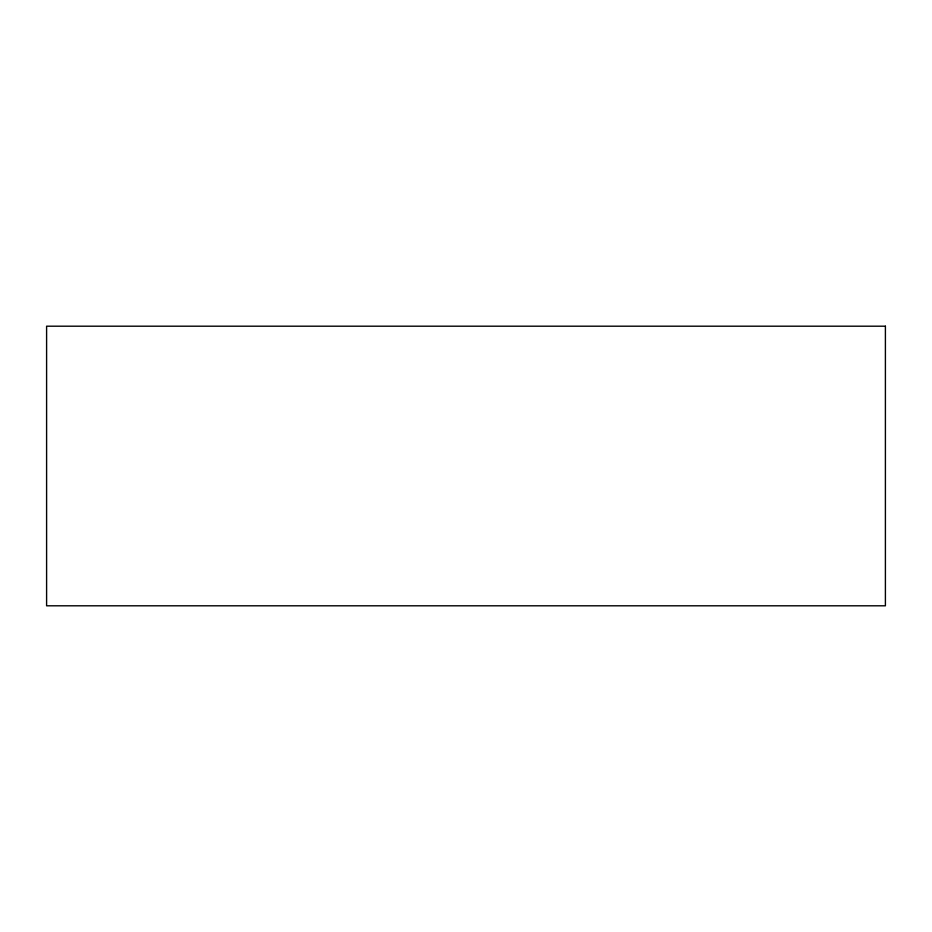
<?xml version="1.0" encoding="UTF-8"?>
<svg xmlns="http://www.w3.org/2000/svg" width="932" height="932" viewBox="0 0 932 932"><rect width="100%" height="100%" fill="white"/><g stroke="black" fill="none" stroke-linecap="round" stroke-linejoin="round"><path stroke-width="1.4" d="M885.4 326.2L46.6 326.2L46.6 605.8L885.4 605.8L885.4 326.2"/></g></svg>
